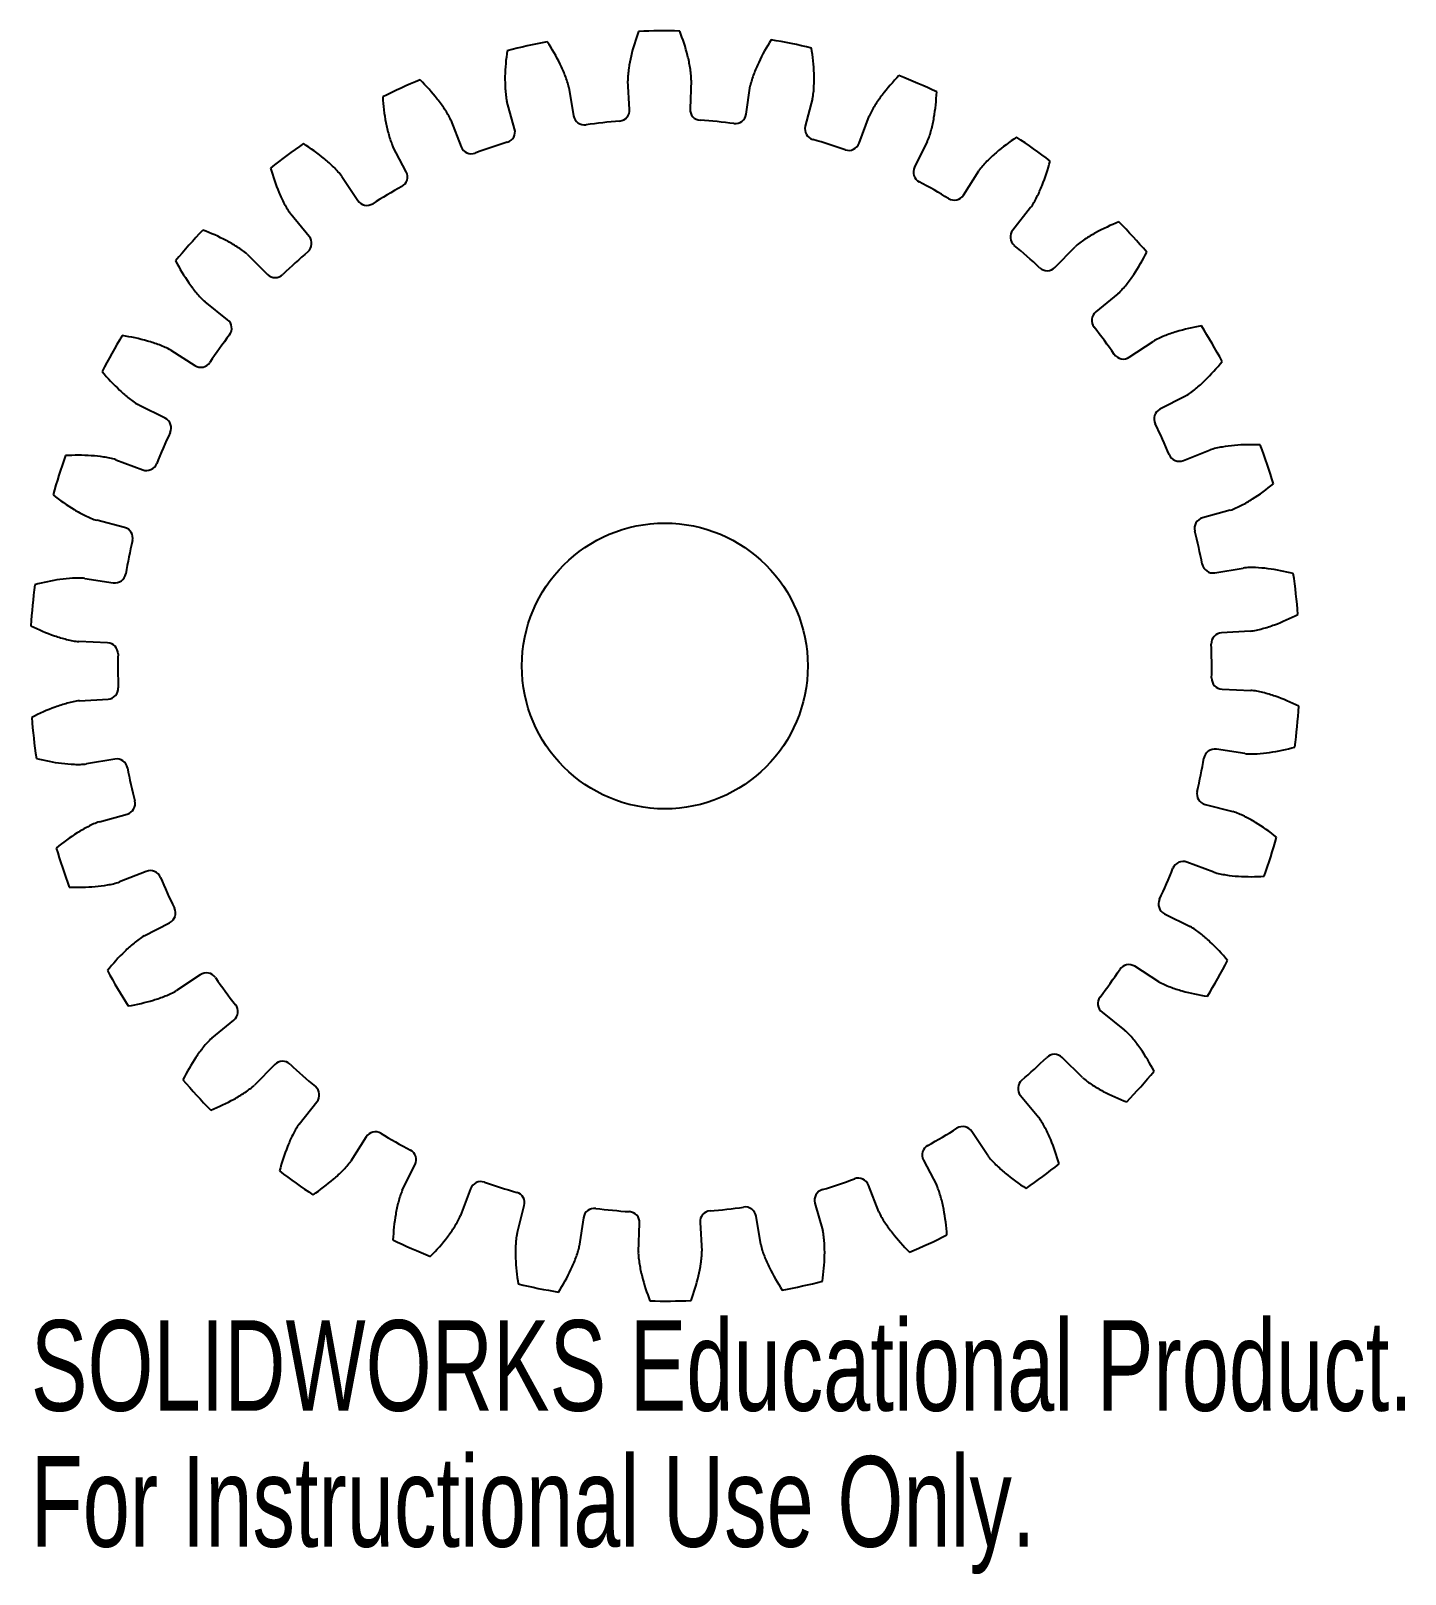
# Model space of a CAD drawing. Header units: millimetres. Extents: x 36.1 to 109.3, y -48.2 to 34.1.
import ezdxf

# ---------------------------------------------------------------- set-up
doc = ezdxf.new("R2010")
doc.units = ezdxf.units.MM
doc.styles.add('SLDTEXTSTYLE0', font='TXT', dxfattribs={"width": 0.7})

msp = doc.modelspace()

# ---------------------------------------------------------------- linework, layer by layer
at = {"color": 7, "linetype": 'Continuous', "lineweight": 25}
for p, q in [((67.974, 29.881), (67.878, 31.409)), ((71.262, 31.439), (71.194, 29.91)), ((64.737, 31.05), (64.988, 29.541)), ((74.185, 29.623), (74.409, 31.137)), ((77.726, 30.463), (77.341, 28.982)), ((61.844, 28.843), (61.433, 30.317)), ((58.436, 29.313), (58.995, 27.889)), ((80.207, 28.079), (80.741, 29.513)), ((83.845, 28.164), (83.161, 26.795)), ((56.065, 26.553), (55.356, 27.909)), ((85.777, 25.316), (86.596, 26.608)), ((52.633, 26.304), (53.476, 25.027)), ((50.888, 23.111), (49.912, 24.29)), ((89.353, 24.643), (88.399, 23.447)), ((90.65, 21.456), (91.72, 22.549)), ((47.582, 22.154), (48.672, 21.08)), ((94.008, 20.054), (92.826, 19.083)), ((46.539, 18.668), (45.34, 19.618)), ((94.614, 16.667), (95.889, 17.514)), ((43.505, 17.044), (44.795, 16.22)), ((43.21, 13.418), (41.839, 14.098)), ((97.607, 14.598), (96.249, 13.893)), ((97.496, 11.159), (98.919, 11.722)), ((40.58, 11.199), (42.012, 10.661)), ((99.993, 8.512), (98.518, 8.105)), ((41.045, 7.59), (39.562, 7.97)), ((99.17, 5.171), (100.678, 5.427)), ((38.933, 4.873), (40.446, 4.645)), ((101.062, 2.063), (99.535, 1.972)), ((40.138, 1.44), (38.609, 1.504)), ((38.638, -1.657), (40.165, -1.566)), ((99.562, -1.033), (101.091, -1.097)), ((40.53, -4.765), (39.022, -5.02)), ((100.767, -4.467), (99.254, -4.238)), ((98.655, -7.184), (100.138, -7.564)), ((39.707, -8.106), (41.182, -7.699)), ((99.12, -10.793), (97.688, -10.255)), ((42.204, -10.752), (40.781, -11.316)), ((96.49, -13.011), (97.861, -13.691)), ((42.093, -14.191), (43.451, -13.487)), ((45.086, -16.261), (43.811, -17.108)), ((96.195, -16.638), (94.905, -15.814)), ((45.692, -19.648), (46.874, -18.676)), ((93.161, -18.261), (94.36, -19.212)), ((49.05, -21.05), (47.98, -22.143)), ((92.118, -21.747), (91.028, -20.673)), ((50.347, -24.237), (51.301, -23.041)), ((88.812, -22.704), (89.788, -23.883)), ((87.067, -25.897), (86.224, -24.62)), ((53.923, -24.91), (53.104, -26.202)), ((83.635, -26.146), (84.344, -27.502)), ((55.855, -27.758), (56.539, -26.389)), ((59.493, -27.672), (58.959, -29.107)), ((81.264, -28.907), (80.705, -27.482)), ((61.974, -30.056), (62.359, -28.575)), ((77.856, -28.436), (78.267, -29.91)), ((65.515, -29.217), (65.291, -30.73)), ((68.438, -31.033), (68.506, -29.504)), ((71.726, -29.475), (71.822, -31.002)), ((74.963, -30.644), (74.712, -29.134))]:
    msp.add_line(p, q, dxfattribs=at)
msp.add_circle((69.85, 0.203), 7.62, dxfattribs=at)
for centre, radius, start, end in [((69.85, 0.203), 33.867, 88.6596, 92.36775), ((69.85, 0.203), 33.867, 100.6596, 104.36775), ((69.85, 0.203), 33.867, 76.6596, 80.36775), ((69.85, 0.203), 33.867, 112.6596, 116.36775), ((69.85, 0.203), 33.867, 64.6596, 68.36775), ((67.391, 29.845), 0.584, 274.74266, 3.60185), ((71.777, 29.884), 0.584, 177.4255, 266.28469), ((61.282, 28.686), 0.584, 286.74266, 15.60185), ((65.564, 29.636), 0.584, 189.4255, 278.28469), ((69.85, 0.203), 29.159, 94.74266, 98.28469), ((69.85, 0.203), 29.159, 82.74266, 86.28469), ((73.607, 29.708), 0.584, 262.74266, 351.60185), ((77.906, 28.835), 0.584, 165.4255, 254.28469), ((69.85, 0.203), 33.867, 124.6596, 128.36775), ((69.85, 0.203), 29.159, 106.74266, 110.28469), ((69.85, 0.203), 29.159, 70.74266, 74.28469), ((79.66, 28.282), 0.584, 250.74266, 339.60185), ((69.85, 0.203), 33.867, 52.6596, 56.36775), ((59.538, 28.102), 0.584, 201.4255, 290.28469), ((55.547, 26.282), 0.584, 298.74266, 27.60185), ((83.683, 26.534), 0.584, 153.4255, 242.28469), ((69.85, 0.203), 29.159, 118.74266, 122.28469), ((69.85, 0.203), 29.159, 58.74266, 62.28469), ((53.963, 25.348), 0.584, 213.4255, 302.28469), ((85.283, 25.629), 0.584, 238.74266, 327.60185), ((69.85, 0.203), 33.867, 40.6596, 44.36775), ((69.85, 0.203), 33.867, 136.6596, 140.36775), ((50.438, 22.738), 0.584, 310.74266, 39.60185), ((88.855, 23.083), 0.584, 141.4255, 230.28469), ((69.85, 0.203), 29.159, 130.74266, 134.28469), ((69.85, 0.203), 29.159, 46.74266, 50.28469), ((90.232, 21.865), 0.584, 226.74266, 315.60185), ((49.082, 21.496), 0.584, 225.4255, 314.28469), ((93.197, 18.631), 0.584, 129.4255, 218.28469), ((46.177, 18.21), 0.584, 322.74266, 51.60185), ((69.85, 0.203), 29.159, 34.74266, 38.28469), ((69.85, 0.203), 33.867, 28.6596, 32.36775), ((69.85, 0.203), 33.867, 148.6596, 152.36775), ((69.85, 0.203), 29.159, 142.74266, 146.28469), ((94.291, 17.154), 0.584, 214.74266, 303.60185), ((45.109, 16.713), 0.584, 237.4255, 326.28469), ((42.95, 12.894), 0.584, 334.74266, 63.60185), ((96.518, 13.375), 0.584, 117.4255, 206.28469), ((69.85, 0.203), 29.159, 154.74266, 158.28469), ((69.85, 0.203), 29.159, 22.74266, 26.28469), ((69.85, 0.203), 33.867, 16.6596, 20.36775), ((69.85, 0.203), 33.867, 160.6596, 164.36775), ((42.217, 11.208), 0.584, 249.4255, 338.28469), ((97.281, 11.702), 0.584, 202.74266, 291.60185), ((40.899, 7.024), 0.584, 346.74266, 75.60185), ((98.674, 7.542), 0.584, 105.4255, 194.28469), ((69.85, 0.203), 29.159, 166.74266, 170.28469), ((69.85, 0.203), 29.159, 10.74266, 14.28469), ((40.533, 5.222), 0.584, 261.4255, 350.28469), ((99.072, 5.747), 0.584, 190.74266, 279.60185), ((69.85, 0.203), 33.867, 4.6596, 8.36775), ((69.85, 0.203), 33.867, 172.6596, 176.36775), ((99.57, 1.389), 0.584, 93.4255, 182.28469), ((40.114, 0.856), 0.584, 358.74266, 87.60185), ((69.85, 0.203), 29.159, 178.74266, 182.28469), ((69.85, 0.203), 29.159, 358.74266, 2.28469), ((99.586, -0.449), 0.584, 178.74266, 267.60185), ((40.13, -0.983), 0.584, 273.4255, 2.28469), ((69.85, 0.203), 33.867, 352.6596, 356.36775), ((69.85, 0.203), 33.867, 184.6596, 188.36775), ((40.628, -5.341), 0.584, 10.74266, 99.60185), ((69.85, 0.203), 29.159, 346.74266, 350.28469), ((99.167, -4.816), 0.584, 81.4255, 170.28469), ((69.85, 0.203), 29.159, 190.74266, 194.28469), ((98.801, -6.618), 0.584, 166.74266, 255.60185), ((41.026, -7.136), 0.584, 285.4255, 14.28469), ((69.85, 0.203), 33.867, 340.6596, 344.36775), ((69.85, 0.203), 33.867, 196.6596, 200.36775), ((69.85, 0.203), 29.159, 334.74266, 338.28469), ((97.483, -10.802), 0.584, 69.4255, 158.28469), ((42.419, -11.295), 0.584, 22.74266, 111.60185), ((69.85, 0.203), 29.159, 202.74266, 206.28469), ((96.75, -12.488), 0.584, 154.74266, 243.60185), ((43.182, -12.968), 0.584, 297.4255, 26.28469), ((69.85, 0.203), 33.867, 328.6596, 332.36775), ((69.85, 0.203), 33.867, 208.6596, 212.36775), ((45.409, -16.747), 0.584, 34.74266, 123.60185), ((69.85, 0.203), 29.159, 214.74266, 218.28469), ((69.85, 0.203), 29.159, 322.74266, 326.28469), ((94.591, -16.306), 0.584, 57.4255, 146.28469), ((46.503, -18.225), 0.584, 309.4255, 38.28469), ((93.523, -17.803), 0.584, 142.74266, 231.60185), ((90.618, -21.089), 0.584, 45.4255, 134.28469), ((49.468, -21.458), 0.584, 46.74266, 135.60185), ((69.85, 0.203), 29.159, 226.74266, 230.28469), ((69.85, 0.203), 29.159, 310.74266, 314.28469), ((69.85, 0.203), 33.867, 220.6596, 224.36775), ((89.262, -22.332), 0.584, 130.74266, 219.60185), ((69.85, 0.203), 33.867, 316.6596, 320.36775), ((50.845, -22.676), 0.584, 321.4255, 50.28469), ((54.417, -25.223), 0.584, 58.74266, 147.60185), ((69.85, 0.203), 29.159, 298.74266, 302.28469), ((85.737, -24.942), 0.584, 33.4255, 122.28469), ((69.85, 0.203), 29.159, 238.74266, 242.28469), ((84.153, -25.875), 0.584, 118.74266, 207.60185), ((56.017, -26.128), 0.584, 333.4255, 62.28469), ((69.85, 0.203), 33.867, 232.6596, 236.36775), ((69.85, 0.203), 29.159, 286.74266, 290.28469), ((80.162, -27.696), 0.584, 21.4255, 110.28469), ((69.85, 0.203), 33.867, 304.6596, 308.36775), ((60.04, -27.876), 0.584, 70.74266, 159.60185), ((69.85, 0.203), 29.159, 250.74266, 254.28469), ((61.794, -28.428), 0.584, 345.4255, 74.28469), ((78.418, -28.279), 0.584, 106.74266, 195.60185), ((66.093, -29.302), 0.584, 82.74266, 171.60185), ((69.85, 0.203), 29.159, 262.74266, 266.28469), ((69.85, 0.203), 29.159, 274.74266, 278.28469), ((74.136, -29.23), 0.584, 9.4255, 98.28469), ((67.923, -29.478), 0.584, 357.4255, 86.28469), ((72.309, -29.438), 0.584, 94.74266, 183.60185), ((69.85, 0.203), 33.867, 244.6596, 248.36775), ((69.85, 0.203), 33.867, 292.6596, 296.36775), ((69.85, 0.203), 33.867, 256.6596, 260.36775), ((69.85, 0.203), 33.867, 280.6596, 284.36775), ((69.85, 0.203), 33.867, 268.6596, 272.36775)]:
    msp.add_arc(centre, radius, start, end, dxfattribs=at)
for points, knots in [([(68.451, 34.041), (68.29, 33.605), (68.155, 33.167), (68.001, 32.508), (67.958, 32.288), (67.911, 31.958), (67.898, 31.848), (67.88, 31.628), (67.871, 31.518), (67.878, 31.409)], [0, 0, 0, 0, 0.5, 0.5, 0.75, 0.75, 0.875, 0.875, 1, 1, 1, 1]), ([(71.262, 31.439), (71.267, 31.549), (71.256, 31.658), (71.235, 31.878), (71.219, 31.988), (71.166, 32.317), (71.119, 32.536), (70.954, 33.192), (70.81, 33.628), (70.642, 34.061)], [0, 0, 0, 0, 0.125, 0.125, 0.25, 0.25, 0.5, 0.5, 1, 1, 1, 1]), ([(61.446, 33.011), (61.38, 32.551), (61.338, 32.095), (61.325, 31.418), (61.329, 31.194), (61.351, 30.861), (61.361, 30.75), (61.39, 30.532), (61.403, 30.422), (61.433, 30.317)], [0, 0, 0, 0, 0.5, 0.5, 0.75, 0.75, 0.875, 0.875, 1, 1, 1, 1]), ([(64.737, 31.05), (64.719, 31.158), (64.685, 31.263), (64.619, 31.474), (64.581, 31.578), (64.461, 31.889), (64.369, 32.093), (64.071, 32.701), (63.84, 33.097), (63.586, 33.485)], [0, 0, 0, 0, 0.125, 0.125, 0.25, 0.25, 0.5, 0.5, 1, 1, 1, 1]), ([(75.517, 33.592), (75.269, 33.2), (75.046, 32.799), (74.758, 32.187), (74.67, 31.98), (74.556, 31.667), (74.52, 31.562), (74.457, 31.351), (74.425, 31.245), (74.409, 31.137)], [0, 0, 0, 0, 0.5, 0.5, 0.75, 0.75, 0.875, 0.875, 1, 1, 1, 1]), ([(77.726, 30.463), (77.753, 30.569), (77.765, 30.679), (77.79, 30.898), (77.798, 31.008), (77.814, 31.341), (77.814, 31.566), (77.789, 32.242), (77.739, 32.698), (77.664, 33.156)], [0, 0, 0, 0, 0.125, 0.125, 0.25, 0.25, 0.5, 0.5, 1, 1, 1, 1]), ([(58.436, 29.313), (58.396, 29.415), (58.34, 29.511), (58.232, 29.703), (58.173, 29.797), (57.991, 30.076), (57.859, 30.257), (57.44, 30.789), (57.132, 31.129), (56.803, 31.456)], [0, 0, 0, 0, 0.125, 0.125, 0.25, 0.25, 0.5, 0.5, 1, 1, 1, 1]), ([(82.335, 31.685), (82.011, 31.352), (81.709, 31.007), (81.301, 30.467), (81.172, 30.284), (80.994, 30.001), (80.937, 29.906), (80.832, 29.712), (80.779, 29.616), (80.741, 29.513)], [0, 0, 0, 0, 0.5, 0.5, 0.75, 0.75, 0.875, 0.875, 1, 1, 1, 1]), ([(54.809, 30.546), (54.839, 30.083), (54.894, 29.628), (55.021, 28.963), (55.072, 28.745), (55.163, 28.424), (55.195, 28.318), (55.269, 28.11), (55.305, 28.006), (55.356, 27.909)], [0, 0, 0, 0, 0.5, 0.5, 0.75, 0.75, 0.875, 0.875, 1, 1, 1, 1]), ([(83.845, 28.164), (83.894, 28.262), (83.928, 28.367), (83.998, 28.576), (84.029, 28.683), (84.114, 29.005), (84.161, 29.225), (84.276, 29.891), (84.323, 30.348), (84.345, 30.811)], [0, 0, 0, 0, 0.125, 0.125, 0.25, 0.25, 0.5, 0.5, 1, 1, 1, 1]), ([(52.633, 26.304), (52.572, 26.395), (52.498, 26.477), (52.352, 26.642), (52.275, 26.722), (52.039, 26.957), (51.872, 27.107), (51.352, 27.541), (50.98, 27.809), (50.59, 28.06)], [0, 0, 0, 0, 0.125, 0.125, 0.25, 0.25, 0.5, 0.5, 1, 1, 1, 1]), ([(88.607, 28.401), (88.222, 28.143), (87.854, 27.868), (87.343, 27.425), (87.179, 27.272), (86.946, 27.033), (86.871, 26.952), (86.728, 26.784), (86.655, 26.701), (86.596, 26.608)], [0, 0, 0, 0, 0.5, 0.5, 0.75, 0.75, 0.875, 0.875, 1, 1, 1, 1]), ([(48.829, 26.756), (48.955, 26.309), (49.103, 25.875), (49.366, 25.252), (49.461, 25.048), (49.616, 24.754), (49.67, 24.657), (49.786, 24.469), (49.842, 24.374), (49.912, 24.29)], [0, 0, 0, 0, 0.5, 0.5, 0.75, 0.75, 0.875, 0.875, 1, 1, 1, 1]), ([(89.353, 24.643), (89.421, 24.729), (89.476, 24.825), (89.588, 25.015), (89.64, 25.112), (89.791, 25.41), (89.882, 25.615), (90.134, 26.243), (90.274, 26.68), (90.392, 27.129)], [0, 0, 0, 0, 0.125, 0.125, 0.25, 0.25, 0.5, 0.5, 1, 1, 1, 1]), ([(94.06, 23.885), (93.629, 23.713), (93.213, 23.52), (92.62, 23.193), (92.428, 23.078), (92.151, 22.892), (92.06, 22.829), (91.885, 22.694), (91.797, 22.628), (91.72, 22.549)], [0, 0, 0, 0, 0.5, 0.5, 0.75, 0.75, 0.875, 0.875, 1, 1, 1, 1]), ([(47.582, 22.154), (47.504, 22.231), (47.415, 22.295), (47.238, 22.427), (47.146, 22.489), (46.866, 22.67), (46.671, 22.781), (46.073, 23.098), (45.653, 23.283), (45.219, 23.447)], [0, 0, 0, 0, 0.125, 0.125, 0.25, 0.25, 0.5, 0.5, 1, 1, 1, 1]), ([(94.008, 20.054), (94.093, 20.124), (94.166, 20.206), (94.315, 20.369), (94.387, 20.454), (94.596, 20.713), (94.727, 20.895), (95.104, 21.457), (95.332, 21.855), (95.541, 22.269)], [0, 0, 0, 0, 0.125, 0.125, 0.25, 0.25, 0.5, 0.5, 1, 1, 1, 1]), ([(43.767, 21.805), (43.984, 21.395), (44.219, 21.001), (44.606, 20.446), (44.74, 20.266), (44.954, 20.01), (45.027, 19.927), (45.179, 19.767), (45.254, 19.686), (45.34, 19.618)], [0, 0, 0, 0, 0.5, 0.5, 0.75, 0.75, 0.875, 0.875, 1, 1, 1, 1]), ([(98.455, 18.334), (97.997, 18.255), (97.55, 18.153), (96.903, 17.957), (96.69, 17.884), (96.381, 17.76), (96.279, 17.716), (96.08, 17.621), (95.98, 17.575), (95.889, 17.514)], [0, 0, 0, 0, 0.5, 0.5, 0.75, 0.75, 0.875, 0.875, 1, 1, 1, 1]), ([(43.505, 17.044), (43.413, 17.103), (43.312, 17.148), (43.111, 17.24), (43.009, 17.281), (42.697, 17.4), (42.484, 17.469), (41.832, 17.654), (41.383, 17.747), (40.925, 17.818)], [0, 0, 0, 0, 0.125, 0.125, 0.25, 0.25, 0.5, 0.5, 1, 1, 1, 1]), ([(39.846, 15.91), (40.143, 15.554), (40.455, 15.217), (40.949, 14.755), (41.118, 14.607), (41.38, 14.401), (41.469, 14.335), (41.651, 14.21), (41.741, 14.147), (41.839, 14.098)], [0, 0, 0, 0, 0.5, 0.5, 0.75, 0.75, 0.875, 0.875, 1, 1, 1, 1]), ([(97.607, 14.598), (97.705, 14.648), (97.794, 14.713), (97.973, 14.841), (98.061, 14.91), (98.319, 15.12), (98.486, 15.27), (98.971, 15.742), (99.277, 16.084), (99.567, 16.446)], [0, 0, 0, 0, 0.125, 0.125, 0.25, 0.25, 0.5, 0.5, 1, 1, 1, 1]), ([(101.599, 11.99), (101.136, 12.008), (100.677, 12.002), (100.003, 11.944), (99.78, 11.917), (99.451, 11.86), (99.343, 11.839), (99.128, 11.787), (99.021, 11.762), (98.919, 11.722)], [0, 0, 0, 0, 0.5, 0.5, 0.75, 0.75, 0.875, 0.875, 1, 1, 1, 1]), ([(40.58, 11.199), (40.477, 11.237), (40.369, 11.26), (40.154, 11.308), (40.044, 11.327), (39.715, 11.379), (39.492, 11.402), (38.816, 11.447), (38.358, 11.446), (37.895, 11.419)], [0, 0, 0, 0, 0.125, 0.125, 0.25, 0.25, 0.5, 0.5, 1, 1, 1, 1]), ([(99.993, 8.512), (100.099, 8.541), (100.2, 8.586), (100.402, 8.674), (100.502, 8.723), (100.799, 8.875), (100.993, 8.987), (101.566, 9.348), (101.936, 9.619), (102.295, 9.912)], [0, 0, 0, 0, 0.125, 0.125, 0.25, 0.25, 0.5, 0.5, 1, 1, 1, 1]), ([(37.236, 9.329), (37.601, 9.042), (37.975, 8.778), (38.555, 8.428), (38.751, 8.319), (39.05, 8.172), (39.151, 8.125), (39.355, 8.041), (39.456, 7.998), (39.562, 7.97)], [0, 0, 0, 0, 0.5, 0.5, 0.75, 0.75, 0.875, 0.875, 1, 1, 1, 1]), ([(103.356, 5.132), (102.906, 5.246), (102.456, 5.335), (101.785, 5.419), (101.561, 5.438), (101.228, 5.451), (101.117, 5.453), (100.897, 5.447), (100.786, 5.445), (100.678, 5.427)], [0, 0, 0, 0, 0.5, 0.5, 0.75, 0.75, 0.875, 0.875, 1, 1, 1, 1]), ([(38.933, 4.873), (38.825, 4.889), (38.714, 4.889), (38.494, 4.891), (38.383, 4.887), (38.05, 4.869), (37.827, 4.845), (37.157, 4.749), (36.709, 4.652), (36.261, 4.53)], [0, 0, 0, 0, 0.125, 0.125, 0.25, 0.25, 0.5, 0.5, 1, 1, 1, 1]), ([(101.062, 2.063), (101.172, 2.07), (101.28, 2.093), (101.496, 2.137), (101.603, 2.164), (101.925, 2.251), (102.138, 2.321), (102.774, 2.554), (103.192, 2.742), (103.605, 2.954)], [0, 0, 0, 0, 0.125, 0.125, 0.25, 0.25, 0.5, 0.5, 1, 1, 1, 1]), ([(36.051, 2.349), (36.468, 2.144), (36.889, 1.963), (37.529, 1.741), (37.743, 1.676), (38.066, 1.594), (38.175, 1.569), (38.391, 1.529), (38.5, 1.508), (38.609, 1.504)], [0, 0, 0, 0, 0.5, 0.5, 0.75, 0.75, 0.875, 0.875, 1, 1, 1, 1]), ([(103.649, -1.942), (103.232, -1.737), (102.811, -1.557), (102.171, -1.335), (101.957, -1.269), (101.634, -1.188), (101.525, -1.163), (101.309, -1.123), (101.2, -1.102), (101.091, -1.097)], [0, 0, 0, 0, 0.5, 0.5, 0.75, 0.75, 0.875, 0.875, 1, 1, 1, 1]), ([(38.638, -1.657), (38.528, -1.664), (38.42, -1.687), (38.204, -1.731), (38.097, -1.757), (37.775, -1.845), (37.562, -1.914), (36.926, -2.147), (36.508, -2.335), (36.095, -2.548)], [0, 0, 0, 0, 0.125, 0.125, 0.25, 0.25, 0.5, 0.5, 1, 1, 1, 1]), ([(36.344, -4.725), (36.794, -4.839), (37.244, -4.928), (37.915, -5.012), (38.139, -5.032), (38.472, -5.044), (38.583, -5.046), (38.803, -5.04), (38.914, -5.038), (39.022, -5.02)], [0, 0, 0, 0, 0.5, 0.5, 0.75, 0.75, 0.875, 0.875, 1, 1, 1, 1]), ([(100.767, -4.467), (100.875, -4.483), (100.986, -4.483), (101.206, -4.485), (101.317, -4.481), (101.65, -4.463), (101.873, -4.439), (102.543, -4.343), (102.991, -4.246), (103.439, -4.124)], [0, 0, 0, 0, 0.125, 0.125, 0.25, 0.25, 0.5, 0.5, 1, 1, 1, 1]), ([(39.707, -8.106), (39.601, -8.135), (39.5, -8.18), (39.298, -8.268), (39.198, -8.316), (38.901, -8.469), (38.707, -8.581), (38.134, -8.941), (37.764, -9.212), (37.405, -9.506)], [0, 0, 0, 0, 0.125, 0.125, 0.25, 0.25, 0.5, 0.5, 1, 1, 1, 1]), ([(102.464, -8.923), (102.099, -8.635), (101.725, -8.371), (101.145, -8.021), (100.949, -7.912), (100.65, -7.765), (100.549, -7.719), (100.345, -7.634), (100.244, -7.591), (100.138, -7.564)], [0, 0, 0, 0, 0.5, 0.5, 0.75, 0.75, 0.875, 0.875, 1, 1, 1, 1]), ([(38.101, -11.584), (38.564, -11.602), (39.023, -11.595), (39.697, -11.538), (39.92, -11.511), (40.249, -11.454), (40.357, -11.432), (40.572, -11.381), (40.679, -11.356), (40.781, -11.316)], [0, 0, 0, 0, 0.5, 0.5, 0.75, 0.75, 0.875, 0.875, 1, 1, 1, 1]), ([(99.12, -10.793), (99.223, -10.831), (99.331, -10.854), (99.546, -10.902), (99.656, -10.921), (99.985, -10.972), (100.208, -10.995), (100.884, -11.041), (101.342, -11.039), (101.805, -11.013)], [0, 0, 0, 0, 0.125, 0.125, 0.25, 0.25, 0.5, 0.5, 1, 1, 1, 1]), ([(99.854, -15.504), (99.557, -15.147), (99.245, -14.811), (98.751, -14.348), (98.582, -14.201), (98.32, -13.995), (98.231, -13.928), (98.049, -13.804), (97.959, -13.74), (97.861, -13.691)], [0, 0, 0, 0, 0.5, 0.5, 0.75, 0.75, 0.875, 0.875, 1, 1, 1, 1]), ([(42.093, -14.191), (41.995, -14.242), (41.906, -14.307), (41.727, -14.435), (41.639, -14.503), (41.381, -14.714), (41.214, -14.864), (40.729, -15.335), (40.423, -15.677), (40.133, -16.039)], [0, 0, 0, 0, 0.125, 0.125, 0.25, 0.25, 0.5, 0.5, 1, 1, 1, 1]), ([(41.245, -17.927), (41.703, -17.849), (42.15, -17.747), (42.797, -17.55), (43.01, -17.478), (43.319, -17.353), (43.421, -17.31), (43.62, -17.215), (43.72, -17.168), (43.811, -17.108)], [0, 0, 0, 0, 0.5, 0.5, 0.75, 0.75, 0.875, 0.875, 1, 1, 1, 1]), ([(96.195, -16.638), (96.287, -16.697), (96.388, -16.742), (96.589, -16.833), (96.691, -16.875), (97.003, -16.993), (97.216, -17.062), (97.868, -17.247), (98.317, -17.341), (98.775, -17.412)], [0, 0, 0, 0, 0.125, 0.125, 0.25, 0.25, 0.5, 0.5, 1, 1, 1, 1]), ([(45.692, -19.648), (45.607, -19.718), (45.534, -19.8), (45.385, -19.962), (45.313, -20.047), (45.104, -20.307), (44.973, -20.488), (44.596, -21.051), (44.368, -21.449), (44.159, -21.863)], [0, 0, 0, 0, 0.125, 0.125, 0.25, 0.25, 0.5, 0.5, 1, 1, 1, 1]), ([(95.933, -21.399), (95.716, -20.988), (95.481, -20.594), (95.094, -20.039), (94.96, -19.86), (94.746, -19.604), (94.673, -19.52), (94.521, -19.36), (94.446, -19.28), (94.36, -19.212)], [0, 0, 0, 0, 0.5, 0.5, 0.75, 0.75, 0.875, 0.875, 1, 1, 1, 1]), ([(45.64, -23.478), (46.071, -23.306), (46.487, -23.114), (47.08, -22.787), (47.272, -22.672), (47.549, -22.486), (47.64, -22.422), (47.815, -22.288), (47.903, -22.221), (47.98, -22.143)], [0, 0, 0, 0, 0.5, 0.5, 0.75, 0.75, 0.875, 0.875, 1, 1, 1, 1]), ([(92.118, -21.747), (92.196, -21.824), (92.285, -21.889), (92.462, -22.02), (92.554, -22.082), (92.834, -22.263), (93.029, -22.375), (93.627, -22.691), (94.047, -22.876), (94.481, -23.041)], [0, 0, 0, 0, 0.125, 0.125, 0.25, 0.25, 0.5, 0.5, 1, 1, 1, 1]), ([(50.347, -24.237), (50.279, -24.323), (50.224, -24.418), (50.112, -24.608), (50.06, -24.706), (49.909, -25.004), (49.818, -25.209), (49.566, -25.837), (49.426, -26.274), (49.308, -26.722)], [0, 0, 0, 0, 0.125, 0.125, 0.25, 0.25, 0.5, 0.5, 1, 1, 1, 1]), ([(90.871, -26.35), (90.745, -25.903), (90.597, -25.469), (90.334, -24.845), (90.239, -24.642), (90.084, -24.347), (90.03, -24.25), (89.914, -24.062), (89.858, -23.968), (89.788, -23.883)], [0, 0, 0, 0, 0.5, 0.5, 0.75, 0.75, 0.875, 0.875, 1, 1, 1, 1]), ([(51.093, -27.995), (51.478, -27.737), (51.846, -27.462), (52.357, -27.019), (52.521, -26.866), (52.754, -26.627), (52.829, -26.546), (52.972, -26.378), (53.045, -26.294), (53.104, -26.202)], [0, 0, 0, 0, 0.5, 0.5, 0.75, 0.75, 0.875, 0.875, 1, 1, 1, 1]), ([(87.067, -25.897), (87.128, -25.989), (87.202, -26.071), (87.348, -26.236), (87.425, -26.316), (87.661, -26.551), (87.828, -26.701), (88.348, -27.134), (88.72, -27.403), (89.11, -27.654)], [0, 0, 0, 0, 0.125, 0.125, 0.25, 0.25, 0.5, 0.5, 1, 1, 1, 1]), ([(55.855, -27.758), (55.806, -27.856), (55.772, -27.961), (55.702, -28.17), (55.671, -28.276), (55.586, -28.599), (55.539, -28.818), (55.424, -29.485), (55.377, -29.941), (55.355, -30.405)], [0, 0, 0, 0, 0.125, 0.125, 0.25, 0.25, 0.5, 0.5, 1, 1, 1, 1]), ([(84.891, -30.14), (84.861, -29.677), (84.806, -29.222), (84.679, -28.557), (84.628, -28.338), (84.537, -28.018), (84.505, -27.912), (84.431, -27.704), (84.395, -27.599), (84.344, -27.502)], [0, 0, 0, 0, 0.5, 0.5, 0.75, 0.75, 0.875, 0.875, 1, 1, 1, 1]), ([(57.365, -31.278), (57.689, -30.946), (57.991, -30.601), (58.399, -30.061), (58.528, -29.877), (58.706, -29.595), (58.763, -29.5), (58.868, -29.306), (58.921, -29.209), (58.959, -29.107)], [0, 0, 0, 0, 0.5, 0.5, 0.75, 0.75, 0.875, 0.875, 1, 1, 1, 1]), ([(81.264, -28.907), (81.304, -29.009), (81.36, -29.104), (81.468, -29.296), (81.527, -29.39), (81.709, -29.669), (81.841, -29.851), (82.26, -30.383), (82.568, -30.723), (82.897, -31.049)], [0, 0, 0, 0, 0.125, 0.125, 0.25, 0.25, 0.5, 0.5, 1, 1, 1, 1]), ([(61.974, -30.056), (61.947, -30.162), (61.935, -30.272), (61.91, -30.491), (61.902, -30.602), (61.886, -30.935), (61.886, -31.159), (61.911, -31.836), (61.961, -32.292), (62.036, -32.75)], [0, 0, 0, 0, 0.125, 0.125, 0.25, 0.25, 0.5, 0.5, 1, 1, 1, 1]), ([(78.254, -32.604), (78.32, -32.145), (78.362, -31.688), (78.375, -31.011), (78.371, -30.787), (78.349, -30.455), (78.339, -30.344), (78.31, -30.125), (78.297, -30.016), (78.267, -29.91)], [0, 0, 0, 0, 0.5, 0.5, 0.75, 0.75, 0.875, 0.875, 1, 1, 1, 1]), ([(64.183, -33.186), (64.431, -32.793), (64.654, -32.393), (64.942, -31.78), (65.03, -31.574), (65.144, -31.261), (65.18, -31.156), (65.243, -30.944), (65.275, -30.839), (65.291, -30.73)], [0, 0, 0, 0, 0.5, 0.5, 0.75, 0.75, 0.875, 0.875, 1, 1, 1, 1]), ([(68.438, -31.033), (68.433, -31.142), (68.444, -31.252), (68.465, -31.471), (68.481, -31.581), (68.534, -31.91), (68.581, -32.13), (68.746, -32.786), (68.89, -33.222), (69.058, -33.654)], [0, 0, 0, 0, 0.125, 0.125, 0.25, 0.25, 0.5, 0.5, 1, 1, 1, 1]), ([(71.249, -33.635), (71.41, -33.199), (71.545, -32.761), (71.699, -32.102), (71.742, -31.882), (71.789, -31.552), (71.802, -31.442), (71.82, -31.222), (71.829, -31.112), (71.822, -31.002)], [0, 0, 0, 0, 0.5, 0.5, 0.75, 0.75, 0.875, 0.875, 1, 1, 1, 1]), ([(74.963, -30.644), (74.981, -30.752), (75.015, -30.857), (75.081, -31.067), (75.119, -31.171), (75.239, -31.482), (75.331, -31.687), (75.629, -32.295), (75.86, -32.691), (76.114, -33.079)], [0, 0, 0, 0, 0.125, 0.125, 0.25, 0.25, 0.5, 0.5, 1, 1, 1, 1])]:
    msp.add_open_spline(points, degree=3, knots=knots, dxfattribs=at)

# ---------------------------------------------------------------- texts
at = {"color": 7, "linetype": 'Continuous', "char_height": 4.83362, "attachment_point": 1, "style": 'SLDTEXTSTYLE0'}
for s, insert in [('SOLIDWORKS Educational Product.', (36.051, -34.683)), ('For Instructional Use Only.', (36.051, -41.933))]:
    msp.add_mtext(s, dxfattribs=dict(at, insert=insert))

doc.saveas('drawing.dxf')
